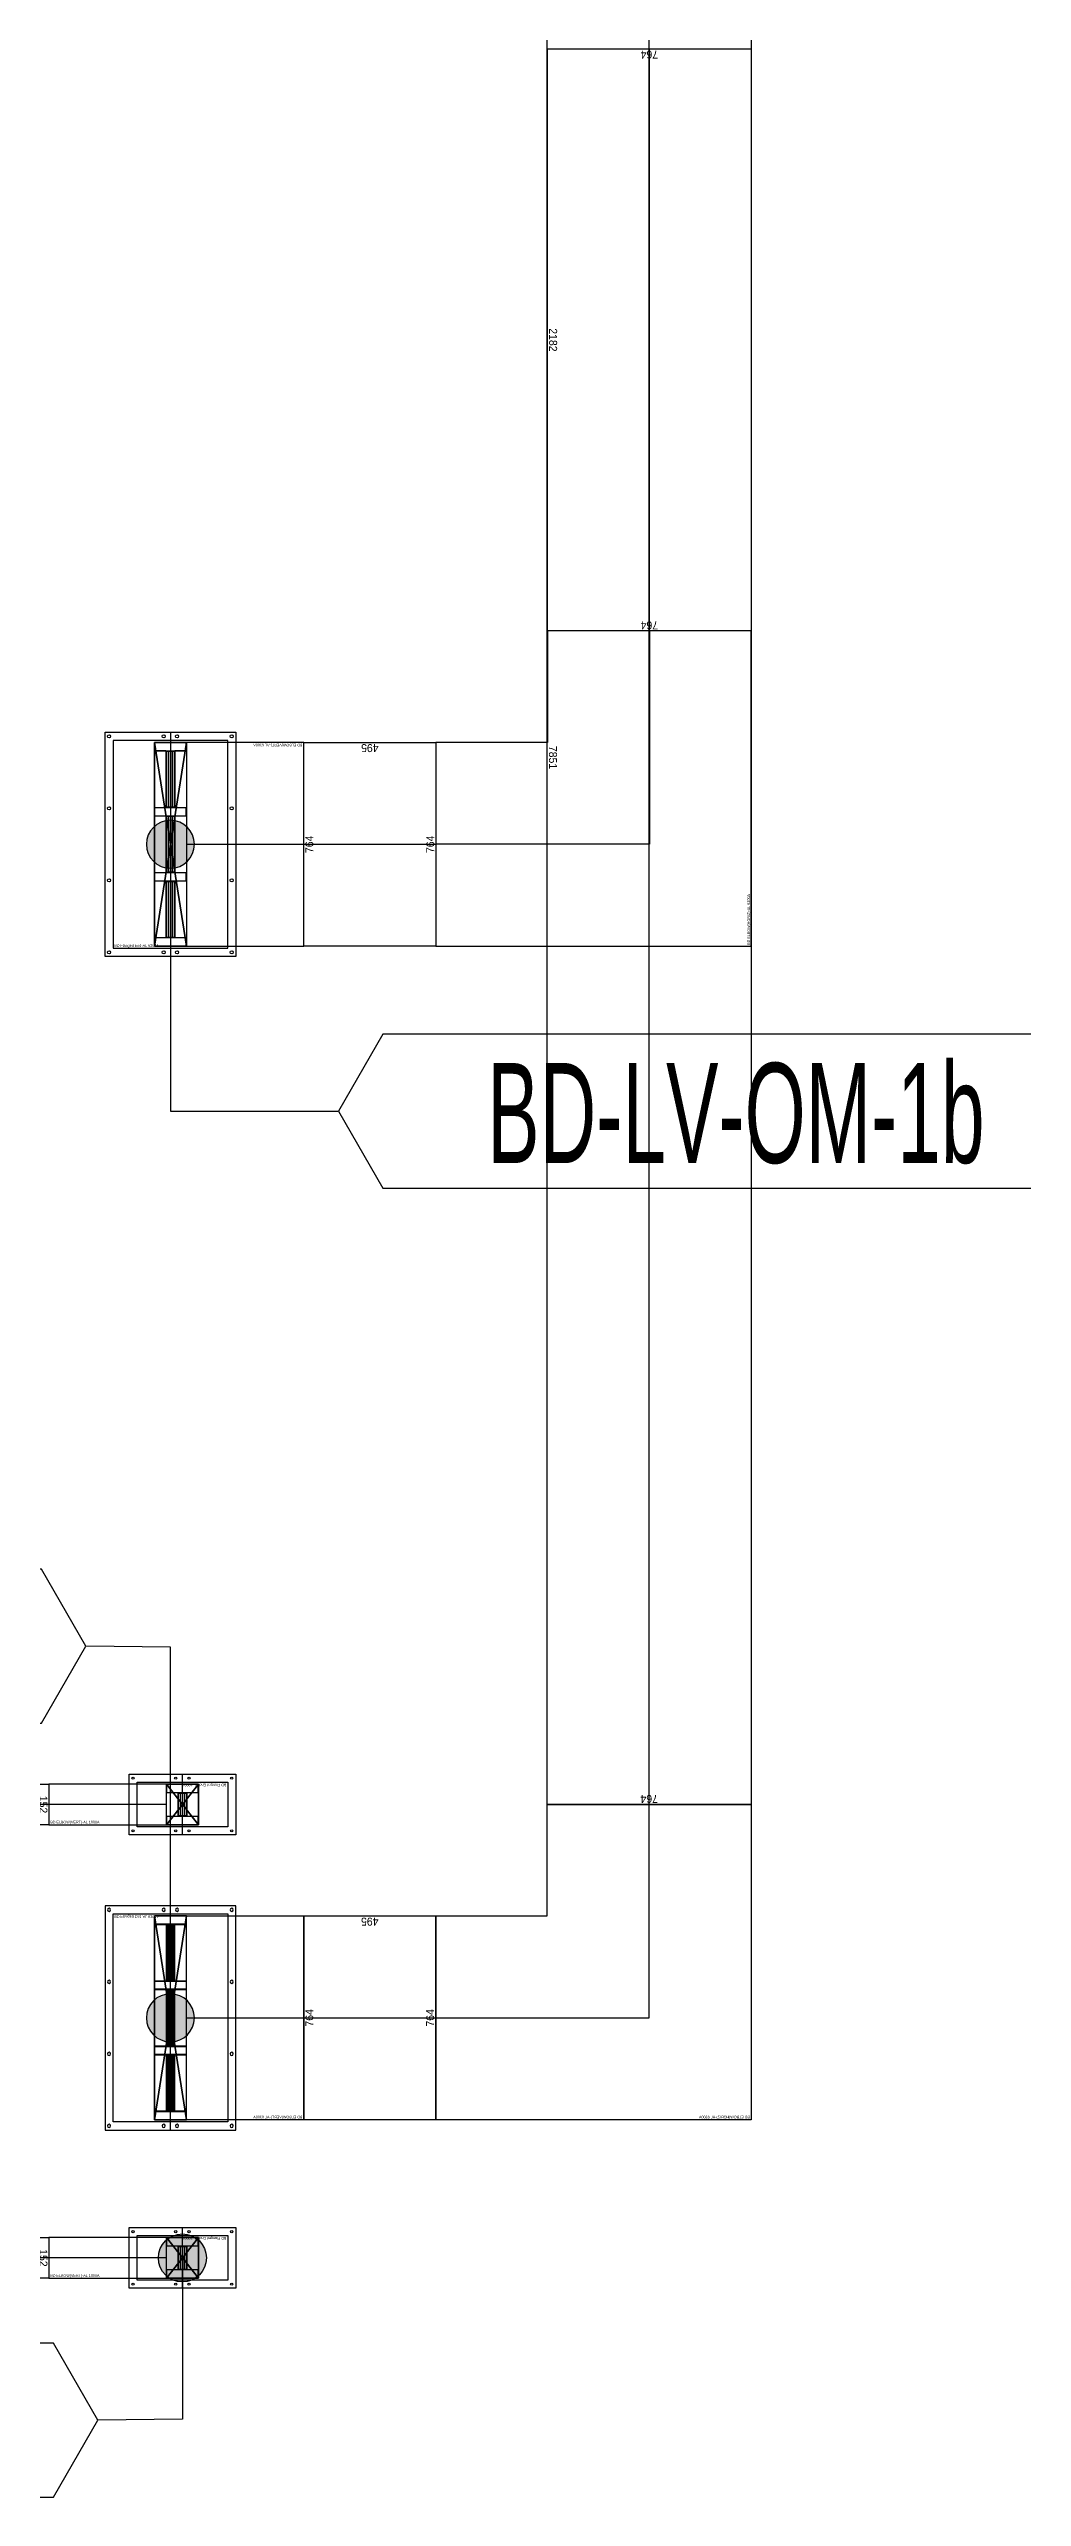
# Model space of a CAD drawing. Header units: millimetres. Extents: x 28486 to 374549, y -351975 to 868946.
# Drawn here: x 301650 to 305297, y -316347 to -307168 of the extents above; entities that cross this region are included whole.
import ezdxf
from ezdxf.enums import TextEntityAlignment as Align

# ---------------------------------------------------------------- set-up
doc = ezdxf.new("R2010")
doc.units = ezdxf.units.MM
doc.header["$LTSCALE"] = 150
doc.layers.get('Defpoints').update_dxf_attribs({"color": 150})
for name, color, linetype in [('-----27 Bus Duct_LV_380-220V', 200, 'Continuous'), ('-----27 Bus Duct_LV_380-220V_LOAD BANK', 7, 'Continuous'), ('-----27 Bus Duct_LV_380-220V_UT', 41, 'Continuous'), ('-----29 주기', 1, 'Continuous'), ('-----30 Text', 2, 'Continuous'), ('-----99 Cable Schedule', 2, 'Continuous')]:
    doc.layers.add(name, color=color, linetype=linetype)
doc.styles.add('ELEC', font='')
doc.styles.get("Standard").update_dxf_attribs({"font": ''})
doc.styles.get('ELEC').set_extended_font_data('Dotum')
doc.styles.get('Standard').set_extended_font_data('Dotum')
doc.dimstyles.new('전기통신참고용-치수', dxfattribs={"dimscale": 15, "dimtxt": 2, "dimasz": 0, "dimexe": 0, "dimexo": 0, "dimgap": 0.4, "dimtad": 4, "dimdec": 0, "dimzin": 0, "dimdsep": 46, "dimtxsty": 'Standard', "dimblk": 'NONE', "dimcen": 0, "dimse1": 1, "dimse2": 1, "dimsd1": 1, "dimsd2": 1, "dimclrd": 8, "dimclre": 8, "dimclrt": 8, "dimadec": 0, "dimazin": 0, "dimtfac": 1, "dimtdec": 0, "dimtix": 1, "dimtmove": 2, "dimatfit": 0, "dimldrblk": 'NONE', "dimfxl": 2, "dimtolj": 1, "dimtzin": 0, "dimarcsym": 0})

# ---------------------------------------------------------------- blocks, each defined once
blk = doc.blocks.new('*U5')
at = {"color": 1}
for p, q in [((60, 382), (-60, -382)), ((-60, 382), (60, -382))]:
    blk.add_line(p, q, dxfattribs=at)
at = {"color": 0}
blk.add_line((0, 420.5), (0, -420.5), dxfattribs=at)
for points in [[(245, -420.5), (-245, -420.5), (-245, 420.5), (245, 420.5)], [(-215, -389.5), (215, -389.5), (215, 389.5), (-215, 389.5)]]:
    blk.add_lwpolyline(points, close=True, dxfattribs=at)
at = {"color": 1}
blk.add_lwpolyline([(60, -382), (-60, -382), (-60, 382), (60, 382)], close=True, dxfattribs=at)
for points in [[(-60, 136, -0.4142136), (-58, 138), (-17.2, 138, 0.4142136), (-16.2, 139), (-16.2, 349, 0.4142136), (-17.2, 350), (-58, 350, -0.4142136), (-60, 352), (-60, 382, -0.4142136), (-59, 381), (-59, 352, 0.4142136), (-58, 351), (58, 351, 0.4142136), (59, 352), (59, 381, -0.4142136), (60, 382), (60, 352, -0.4142136), (58, 350), (17.2, 350, 0.4142136), (16.2, 349), (16.2, 139, 0.4142136), (17.2, 138), (58, 138, -0.4142136), (60, 136), (60, 124, -0.4142136), (59, 125), (59, 136, 0.4142136), (58, 137), (-58, 137, 0.4142136), (-59, 136), (-59, 125, -0.4142136), (-60, 124), (-60, 124), (-60, 124), (-60, 124)], [(-15.2, 139), (-15.2, 349, -0.4142136), (-14.2, 350), (14.2, 350, -0.4142136), (15.2, 349), (15.2, 139, -0.4142136), (14.2, 138), (-14.2, 138, -0.4142136)], [(-14.2, 140), (-14.2, 348, -0.4142136), (-13.2, 349), (-8.85, 349, -0.4142136), (-7.85, 348), (-7.85, 140, -0.4142136), (-8.85, 139), (-13.2, 139, -0.4142136)], [(-6.85, 140), (-6.85, 348, -0.4142136), (-5.85, 349), (-1.5, 349, -0.4142136), (-0.5, 348), (-0.5, 140, -0.4142136), (-1.5, 139), (-5.85, 139, -0.4142136)], [(0.5, 140), (0.5, 348, -0.4142136), (1.5, 349), (5.85, 349, -0.4142136), (6.85, 348), (6.85, 140, -0.4142136), (5.85, 139), (1.5, 139, -0.4142136)], [(7.85, 140), (7.85, 348, -0.4142136), (8.85, 349), (13.2, 349, -0.4142136), (14.2, 348), (14.2, 140, -0.4142136), (13.2, 139), (8.85, 139, -0.4142136)], [(-60, -108, -0.4142136), (-58, -106), (-17.2, -106, 0.4142136), (-16.2, -105), (-16.2, 105, 0.4142136), (-17.2, 106), (-58, 106, -0.4142136), (-60, 108), (-60, 122, -0.4142136), (-59, 121), (-59, 108, 0.4142136), (-58, 107), (58, 107, 0.4142136), (59, 108), (59, 121, -0.4142136), (60, 122), (60, 108, -0.4142136), (58, 106), (17.2, 106, 0.4142136), (16.2, 105), (16.2, -105, 0.4142136), (17.2, -106), (58, -106, -0.4142136), (60, -108), (60, -121, -0.4142136), (59, -120), (59, -108, 0.4142136), (58, -107), (-58, -107, 0.4142136), (-59, -108), (-59, -120, -0.4142136), (-60, -121), (-60, -121), (-60, -121), (-60, -121)], [(-15.2, -105), (-15.2, 105, -0.4142136), (-14.2, 106), (14.2, 106, -0.4142136), (15.2, 105), (15.2, -105, -0.4142136), (14.2, -106), (-14.2, -106, -0.4142136)], [(-14.2, -104), (-14.2, 104, -0.4142136), (-13.2, 105), (-8.85, 105, -0.4142136), (-7.85, 104), (-7.85, -104, -0.4142136), (-8.85, -105), (-13.2, -105, -0.4142136)], [(-6.85, -104), (-6.85, 104, -0.4142136), (-5.85, 105), (-1.5, 105, -0.4142136), (-0.5, 104), (-0.5, -104, -0.4142136), (-1.5, -105), (-5.85, -105, -0.4142136)], [(0.5, -104), (0.5, 104, -0.4142136), (1.5, 105), (5.85, 105, -0.4142136), (6.85, 104), (6.85, -104, -0.4142136), (5.85, -105), (1.5, -105, -0.4142136)], [(7.85, -104), (7.85, 104, -0.4142136), (8.85, 105), (13.2, 105, -0.4142136), (14.2, 104), (14.2, -104, -0.4142136), (13.2, -105), (8.85, -105, -0.4142136)], [(-60, -352, -0.4142136), (-58, -350), (-17.2, -350, 0.4142136), (-16.2, -349), (-16.2, -139, 0.4142136), (-17.2, -138), (-58, -138, -0.4142136), (-60, -136), (-60, -123, -0.4142136), (-59, -124), (-59, -136, 0.4142136), (-58, -137), (58, -137, 0.4142136), (59, -136), (59, -124, -0.4142136), (60, -123), (60, -136, -0.4142136), (58, -138), (17.2, -138, 0.4142136), (16.2, -139), (16.2, -349, 0.4142136), (17.2, -350), (58, -350, -0.4142136), (60, -352), (60, -382, -0.4142136), (59, -381), (59, -352, 0.4142136), (58, -351), (-58, -351, 0.4142136), (-59, -352), (-59, -381, -0.4142136), (-60, -382), (-60, -382), (-60, -382), (-60, -382)], [(-15.2, -349), (-15.2, -139, -0.4142136), (-14.2, -138), (14.2, -138, -0.4142136), (15.2, -139), (15.2, -349, -0.4142136), (14.2, -350), (-14.2, -350, -0.4142136)], [(-14.2, -348), (-14.2, -140, -0.4142136), (-13.2, -139), (-8.85, -139, -0.4142136), (-7.85, -140), (-7.85, -348, -0.4142136), (-8.85, -349), (-13.2, -349, -0.4142136)], [(-6.85, -348), (-6.85, -140, -0.4142136), (-5.85, -139), (-1.5, -139, -0.4142136), (-0.5, -140), (-0.5, -348, -0.4142136), (-1.5, -349), (-5.85, -349, -0.4142136)], [(0.5, -348), (0.5, -140, -0.4142136), (1.5, -139), (5.85, -139, -0.4142136), (6.85, -140), (6.85, -348, -0.4142136), (5.85, -349), (1.5, -349, -0.4142136)], [(7.85, -348), (7.85, -140, -0.4142136), (8.85, -139), (13.2, -139, -0.4142136), (14.2, -140), (14.2, -348, -0.4142136), (13.2, -349), (8.85, -349, -0.4142136)]]:
    blk.add_lwpolyline(points, format="xyb", close=True, dxfattribs=at)
at = {"color": 0}
for centre in [(-230, 405), (-25, 405), (25, 405), (230, 405), (-230, 135), (230, 135), (-230, -135), (230, -135), (-230, -405), (-25, -405), (25, -405), (230, -405)]:
    blk.add_circle(centre, 6, dxfattribs=at)
at = {"color": 0, "style": 'ELEC'}
blk.add_text('BD Flanged End-AL 6300A', height=10, dxfattribs=at).set_placement((-210, -379.5), align=Align.MIDDLE_LEFT)
blk = doc.blocks.new('*U7')
at = {"color": 1}
for p, q in [((340, 382), (220, -382)), ((220, 382), (340, -382))]:
    blk.add_line(p, q, dxfattribs=at)
at = {"color": 0}
blk.add_lwpolyline([(-220, -382), (220, -382), (220, 382), (-220, 382)], close=True, dxfattribs=at)
blk.add_lwpolyline([(220, -382), (340, -382), (340, 382), (220, 382)], dxfattribs=at)
at = {"color": 1}
for points in [[(220, 136, -0.4142136), (222, 138), (262.8, 138, 0.4142136), (263.8, 139), (263.8, 349, 0.4142136), (262.8, 350), (222, 350, -0.4142136), (220, 352), (220, 382, -0.4142136), (221, 381), (221, 352, 0.4142136), (222, 351), (338, 351, 0.4142136), (339, 352), (339, 381, -0.4142136), (340, 382), (340, 352, -0.4142136), (338, 350), (297.2, 350, 0.4142136), (296.2, 349), (296.2, 139, 0.4142136), (297.2, 138), (338, 138, -0.4142136), (340, 136), (340, 124, -0.4142136), (339, 125), (339, 136, 0.4142136), (338, 137), (222, 137, 0.4142136), (221, 136), (221, 125, -0.4142136), (220, 124), (220, 124), (220, 124), (220, 124)], [(264.8, 139), (264.8, 349, -0.4142136), (265.8, 350), (294.2, 350, -0.4142136), (295.2, 349), (295.2, 139, -0.4142136), (294.2, 138), (265.8, 138, -0.4142136)], [(265.8, 140), (265.8, 348, -0.4142136), (266.8, 349), (271.15, 349, -0.4142136), (272.15, 348), (272.15, 140, -0.4142136), (271.15, 139), (266.8, 139, -0.4142136)], [(273.15, 140), (273.15, 348, -0.4142136), (274.15, 349), (278.5, 349, -0.4142136), (279.5, 348), (279.5, 140, -0.4142136), (278.5, 139), (274.15, 139, -0.4142136)], [(280.5, 140), (280.5, 348, -0.4142136), (281.5, 349), (285.85, 349, -0.4142136), (286.85, 348), (286.85, 140, -0.4142136), (285.85, 139), (281.5, 139, -0.4142136)], [(287.85, 140), (287.85, 348, -0.4142136), (288.85, 349), (293.2, 349, -0.4142136), (294.2, 348), (294.2, 140, -0.4142136), (293.2, 139), (288.85, 139, -0.4142136)], [(220, -108, -0.4142136), (222, -106), (262.8, -106, 0.4142136), (263.8, -105), (263.8, 105, 0.4142136), (262.8, 106), (222, 106, -0.4142136), (220, 108), (220, 122, -0.4142136), (221, 121), (221, 108, 0.4142136), (222, 107), (338, 107, 0.4142136), (339, 108), (339, 121, -0.4142136), (340, 122), (340, 108, -0.4142136), (338, 106), (297.2, 106, 0.4142136), (296.2, 105), (296.2, -105, 0.4142136), (297.2, -106), (338, -106, -0.4142136), (340, -108), (340, -121, -0.4142136), (339, -120), (339, -108, 0.4142136), (338, -107), (222, -107, 0.4142136), (221, -108), (221, -120, -0.4142136), (220, -121), (220, -121), (220, -121), (220, -121)], [(264.8, -105), (264.8, 105, -0.4142136), (265.8, 106), (294.2, 106, -0.4142136), (295.2, 105), (295.2, -105, -0.4142136), (294.2, -106), (265.8, -106, -0.4142136)], [(265.8, -104), (265.8, 104, -0.4142136), (266.8, 105), (271.15, 105, -0.4142136), (272.15, 104), (272.15, -104, -0.4142136), (271.15, -105), (266.8, -105, -0.4142136)], [(273.15, -104), (273.15, 104, -0.4142136), (274.15, 105), (278.5, 105, -0.4142136), (279.5, 104), (279.5, -104, -0.4142136), (278.5, -105), (274.15, -105, -0.4142136)], [(280.5, -104), (280.5, 104, -0.4142136), (281.5, 105), (285.85, 105, -0.4142136), (286.85, 104), (286.85, -104, -0.4142136), (285.85, -105), (281.5, -105, -0.4142136)], [(287.85, -104), (287.85, 104, -0.4142136), (288.85, 105), (293.2, 105, -0.4142136), (294.2, 104), (294.2, -104, -0.4142136), (293.2, -105), (288.85, -105, -0.4142136)], [(220, -352, -0.4142136), (222, -350), (262.8, -350, 0.4142136), (263.8, -349), (263.8, -139, 0.4142136), (262.8, -138), (222, -138, -0.4142136), (220, -136), (220, -123, -0.4142136), (221, -124), (221, -136, 0.4142136), (222, -137), (338, -137, 0.4142136), (339, -136), (339, -124, -0.4142136), (340, -123), (340, -136, -0.4142136), (338, -138), (297.2, -138, 0.4142136), (296.2, -139), (296.2, -349, 0.4142136), (297.2, -350), (338, -350, -0.4142136), (340, -352), (340, -382, -0.4142136), (339, -381), (339, -352, 0.4142136), (338, -351), (222, -351, 0.4142136), (221, -352), (221, -381, -0.4142136), (220, -382), (220, -382), (220, -382), (220, -382)], [(264.8, -349), (264.8, -139, -0.4142136), (265.8, -138), (294.2, -138, -0.4142136), (295.2, -139), (295.2, -349, -0.4142136), (294.2, -350), (265.8, -350, -0.4142136)], [(265.8, -348), (265.8, -140, -0.4142136), (266.8, -139), (271.15, -139, -0.4142136), (272.15, -140), (272.15, -348, -0.4142136), (271.15, -349), (266.8, -349, -0.4142136)], [(273.15, -348), (273.15, -140, -0.4142136), (274.15, -139), (278.5, -139, -0.4142136), (279.5, -140), (279.5, -348, -0.4142136), (278.5, -349), (274.15, -349, -0.4142136)], [(280.5, -348), (280.5, -140, -0.4142136), (281.5, -139), (285.85, -139, -0.4142136), (286.85, -140), (286.85, -348, -0.4142136), (285.85, -349), (281.5, -349, -0.4142136)], [(287.85, -348), (287.85, -140, -0.4142136), (288.85, -139), (293.2, -139, -0.4142136), (294.2, -140), (294.2, -348, -0.4142136), (293.2, -349), (288.85, -349, -0.4142136)]]:
    blk.add_lwpolyline(points, format="xyb", close=True, dxfattribs=at)
blk.add_lwpolyline([(220, 0), (-220, 0)], dxfattribs=at)
at = {"color": 0, "style": 'ELEC'}
blk.add_text('BD ELBOW(VERT)-AL 6300A', height=10, dxfattribs=at).set_placement((-215, -372), align=Align.MIDDLE_LEFT)
blk = doc.blocks.new('*D736')
at = {"layer": 'Defpoints', "color": 0, "transparency": 16777216}
for p in [(0, 3000), (764, 3000), (764, 3000)]:
    blk.add_point(p, dxfattribs=at)
at = {"color": 0, "transparency": 16777216, "insert": (382, 2979), "char_height": 30, "attachment_point": 5}
blk.add_mtext('\\A1;{\\C0;764}', dxfattribs=at)
blk = doc.blocks.new('_None')
blk = doc.blocks.new('*D737')
at = {"layer": 'Defpoints', "color": 0, "transparency": 16777216}
for p in [(764, 3000), (764, 3000), (764, 818)]:
    blk.add_point(p, dxfattribs=at)
at = {"color": 0, "transparency": 16777216, "insert": (743, 1909), "char_height": 30, "attachment_point": 5, "rotation": 90}
blk.add_mtext('\\A1;{\\C0;2182}', dxfattribs=at)
blk = doc.blocks.new('*D738')
at = {"layer": 'Defpoints', "color": 0, "transparency": 16777216}
for p in [(0, 818), (764, 818), (764, 818)]:
    blk.add_point(p, dxfattribs=at)
at = {"color": 0, "transparency": 16777216, "insert": (382, 839), "char_height": 30, "attachment_point": 5}
blk.add_mtext('\\A1;{\\C0;764}', dxfattribs=at)
blk = doc.blocks.new('*U15')
at = {"color": 0}
blk.add_lwpolyline([(-382, -382), (800, -382), (800, 382), (382, 382), (382, 800), (-382, 800)], close=True, dxfattribs=at)
at = {"color": 1}
blk.add_lwpolyline([(800, 0), (0, 0), (0, 800)], dxfattribs=at)
at = {"color": 0, "style": 'ELEC'}
blk.add_text('BD ELBOW(HORIZ)-AL 6300A', height=10, dxfattribs=at).set_placement((-377, -372), align=Align.MIDDLE_LEFT)
blk = doc.blocks.new('*D728')
at = {"layer": 'Defpoints', "color": 0, "transparency": 16777216}
for p in [(0, 3000), (764, 3000), (764, 3000)]:
    blk.add_point(p, dxfattribs=at)
at = {"color": 0, "transparency": 16777216, "insert": (382, 2979), "char_height": 30, "attachment_point": 5}
blk.add_mtext('\\A1;{\\C0;764}', dxfattribs=at)
blk = doc.blocks.new('*D729')
at = {"layer": 'Defpoints', "color": 0, "transparency": 16777216}
for p in [(764, 3000), (764, 3000), (764, 2504.6)]:
    blk.add_point(p, dxfattribs=at)
at = {"color": 0, "transparency": 16777216, "insert": (743, 2752.3), "char_height": 30, "attachment_point": 5, "rotation": 90}
blk.add_mtext('\\A1;{\\C0;495}', dxfattribs=at)
blk = doc.blocks.new('*D730')
at = {"layer": 'Defpoints', "color": 0, "transparency": 16777216}
for p in [(0, 2504.6), (764, 2504.6), (764, 2504.6)]:
    blk.add_point(p, dxfattribs=at)
at = {"color": 0, "transparency": 16777216, "insert": (382, 2525.6), "char_height": 30, "attachment_point": 5}
blk.add_mtext('\\A1;{\\C0;764}', dxfattribs=at)
blk = doc.blocks.new('A$C9a0ab699')
h = blk.add_hatch(color=0)
edge = h.paths.add_edge_path()
edge.add_arc((0, 0), 64, 720, 1080, ccw=False)
at = {"color": 0}
blk.add_circle((0, 0), 64, dxfattribs=at)
blk = doc.blocks.new('*D828')
at = {"layer": 'Defpoints', "color": 0, "transparency": 16777216}
for p in [(0, 12840.2), (764, 12840.2), (764, 12840.2)]:
    blk.add_point(p, dxfattribs=at)
at = {"color": 0, "transparency": 16777216, "insert": (382, 12819.2), "char_height": 30, "attachment_point": 5}
blk.add_mtext('\\A1;{\\C0;764}', dxfattribs=at)
blk = doc.blocks.new('*D829')
at = {"layer": 'Defpoints', "color": 0, "transparency": 16777216}
for p in [(764, 12840.2), (764, 12840.2), (764, 12345.3)]:
    blk.add_point(p, dxfattribs=at)
at = {"color": 0, "transparency": 16777216, "insert": (743, 12592.8), "char_height": 30, "attachment_point": 5, "rotation": 90}
blk.add_mtext('\\A1;{\\C0;495}', dxfattribs=at)
blk = doc.blocks.new('*D830')
at = {"layer": 'Defpoints', "color": 0, "transparency": 16777216}
for p in [(0, 12345.3), (764, 12345.3), (764, 12345.3)]:
    blk.add_point(p, dxfattribs=at)
at = {"color": 0, "transparency": 16777216, "insert": (382, 12366.3), "char_height": 30, "attachment_point": 5}
blk.add_mtext('\\A1;{\\C0;764}', dxfattribs=at)
blk = doc.blocks.new('*D836')
at = {"layer": 'Defpoints', "color": 0, "transparency": 16777216}
for p in [(0, 17640.2), (764, 17640.2), (764, 17640.2)]:
    blk.add_point(p, dxfattribs=at)
at = {"color": 0, "transparency": 16777216, "insert": (382, 17619.2), "char_height": 30, "attachment_point": 5}
blk.add_mtext('\\A1;{\\C0;764}', dxfattribs=at)
blk = doc.blocks.new('*D837')
at = {"layer": 'Defpoints', "color": 0, "transparency": 16777216}
for p in [(764, 17640.2), (764, 17640.2), (764, 9789.4)]:
    blk.add_point(p, dxfattribs=at)
at = {"color": 0, "transparency": 16777216, "insert": (743, 13714.8), "char_height": 30, "attachment_point": 5, "rotation": 90}
blk.add_mtext('\\A1;{\\C0;7851}', dxfattribs=at)
blk = doc.blocks.new('*D838')
at = {"layer": 'Defpoints', "color": 0, "transparency": 16777216}
for p in [(0, 9789.4), (764, 9789.4), (764, 9789.4)]:
    blk.add_point(p, dxfattribs=at)
at = {"color": 0, "transparency": 16777216, "insert": (382, 9810.4), "char_height": 30, "attachment_point": 5}
blk.add_mtext('\\A1;{\\C0;764}', dxfattribs=at)
blk = doc.blocks.new('*U66')
at = {"color": 0}
blk.add_line((0, 113.5), (0, -113.5), dxfattribs=at)
at = {"color": 1}
for p, q in [((60, 76), (-60, -76)), ((-60, 76), (60, -76))]:
    blk.add_line(p, q, dxfattribs=at)
at = {"color": 0}
for points in [[(200, -113.5), (-200, -113.5), (-200, 113.5), (200, 113.5)], [(170, -83.5), (-170, -83.5), (-170, 83.5), (170, 83.5)]]:
    blk.add_lwpolyline(points, close=True, dxfattribs=at)
at = {"color": 1}
blk.add_lwpolyline([(60, -76), (-60, -76), (-60, 76), (60, 76)], close=True, dxfattribs=at)
for points in [[(-60, -46, -0.4142136), (-58, -44), (-17.2, -44, 0.4142136), (-16.2, -43), (-16.2, 43, 0.4142136), (-17.2, 44), (-58, 44, -0.4142136), (-60, 46), (-60, 76, -0.4142136), (-59, 75), (-59, 46, 0.4142136), (-58, 45), (58, 45, 0.4142136), (59, 46), (59, 75, -0.4142136), (60, 76), (60, 46, -0.4142136), (58, 44), (17.2, 44, 0.4142136), (16.2, 43), (16.2, -43, 0.4142136), (17.2, -44), (58, -44, -0.4142136), (60, -46), (60, -76, -0.4142136), (59, -75), (59, -46, 0.4142136), (58, -45), (-58, -45, 0.4142136), (-59, -46), (-59, -75, -0.4142136), (-60, -76), (-60, -76), (-60, -76), (-60, -76)], [(-15.2, -43), (-15.2, 43, -0.4142136), (-14.2, 44), (14.2, 44, -0.4142136), (15.2, 43), (15.2, -43, -0.4142136), (14.2, -44), (-14.2, -44, -0.4142136)], [(-14.2, -42), (-14.2, 42, -0.4142136), (-13.2, 43), (-8.85, 43, -0.4142136), (-7.85, 42), (-7.85, -42, -0.4142136), (-8.85, -43), (-13.2, -43, -0.4142136)], [(-6.85, -42), (-6.85, 42, -0.4142136), (-5.85, 43), (-1.5, 43, -0.4142136), (-0.5, 42), (-0.5, -42, -0.4142136), (-1.5, -43), (-5.85, -43, -0.4142136)], [(0.5, -42), (0.5, 42, -0.4142136), (1.5, 43), (5.85, 43, -0.4142136), (6.85, 42), (6.85, -42, -0.4142136), (5.85, -43), (1.5, -43, -0.4142136)], [(7.85, -42), (7.85, 42, -0.4142136), (8.85, 43), (13.2, 43, -0.4142136), (14.2, 42), (14.2, -42, -0.4142136), (13.2, -43), (8.85, -43, -0.4142136)]]:
    blk.add_lwpolyline(points, format="xyb", close=True, dxfattribs=at)
at = {"color": 0}
for centre in [(-185, 98.5), (-25, 98.5), (25, 98.5), (185, 98.5), (-185, -98.5), (-25, -98.5), (25, -98.5), (185, -98.5)]:
    blk.add_circle(centre, 4, dxfattribs=at)
at = {"color": 0, "style": 'ELEC'}
blk.add_text('BD Flanged End-AL 1000A', height=10, dxfattribs=at).set_placement((-165, -73.5), align=Align.MIDDLE_LEFT)
blk = doc.blocks.new('*U67')
at = {"color": 1}
for p, q in [((340, 76), (220, -76)), ((220, 76), (340, -76))]:
    blk.add_line(p, q, dxfattribs=at)
at = {"color": 0}
blk.add_lwpolyline([(-220, -76), (220, -76), (220, 76), (-220, 76)], close=True, dxfattribs=at)
at = {"color": 1}
blk.add_lwpolyline([(220, 0), (-220, 0)], dxfattribs=at)
at = {"color": 0}
blk.add_lwpolyline([(220, -76), (340, -76), (340, 76), (220, 76)], dxfattribs=at)
at = {"color": 1}
for points in [[(220, -46, -0.4142136), (222, -44), (262.8, -44, 0.4142136), (263.8, -43), (263.8, 43, 0.4142136), (262.8, 44), (222, 44, -0.4142136), (220, 46), (220, 76, -0.4142136), (221, 75), (221, 46, 0.4142136), (222, 45), (338, 45, 0.4142136), (339, 46), (339, 75, -0.4142136), (340, 76), (340, 46, -0.4142136), (338, 44), (297.2, 44, 0.4142136), (296.2, 43), (296.2, -43, 0.4142136), (297.2, -44), (338, -44, -0.4142136), (340, -46), (340, -76, -0.4142136), (339, -75), (339, -46, 0.4142136), (338, -45), (222, -45, 0.4142136), (221, -46), (221, -75, -0.4142136), (220, -76), (220, -76), (220, -76), (220, -76)], [(264.8, -43), (264.8, 43, -0.4142136), (265.8, 44), (294.2, 44, -0.4142136), (295.2, 43), (295.2, -43, -0.4142136), (294.2, -44), (265.8, -44, -0.4142136)], [(265.8, -42), (265.8, 42, -0.4142136), (266.8, 43), (271.15, 43, -0.4142136), (272.15, 42), (272.15, -42, -0.4142136), (271.15, -43), (266.8, -43, -0.4142136)], [(273.15, -42), (273.15, 42, -0.4142136), (274.15, 43), (278.5, 43, -0.4142136), (279.5, 42), (279.5, -42, -0.4142136), (278.5, -43), (274.15, -43, -0.4142136)], [(280.5, -42), (280.5, 42, -0.4142136), (281.5, 43), (285.85, 43, -0.4142136), (286.85, 42), (286.85, -42, -0.4142136), (285.85, -43), (281.5, -43, -0.4142136)], [(287.85, -42), (287.85, 42, -0.4142136), (288.85, 43), (293.2, 43, -0.4142136), (294.2, 42), (294.2, -42, -0.4142136), (293.2, -43), (288.85, -43, -0.4142136)]]:
    blk.add_lwpolyline(points, format="xyb", close=True, dxfattribs=at)
at = {"color": 0, "style": 'ELEC'}
blk.add_text('BD ELBOW(VERT)-AL 1000A', height=10, dxfattribs=at).set_placement((-215, -66), align=Align.MIDDLE_LEFT)
blk = doc.blocks.new('*D1072')
at = {"layer": 'Defpoints', "color": 0, "transparency": 16777216}
for p in [(0, -665.8), (152, -665.8), (152, -665.8)]:
    blk.add_point(p, dxfattribs=at)
at = {"color": 0, "transparency": 16777216, "insert": (76, -686.9), "char_height": 30, "attachment_point": 5}
blk.add_mtext('\\A1;{\\C0;152}', dxfattribs=at)
blk = doc.blocks.new('*D1073')
at = {"layer": 'Defpoints', "color": 0, "transparency": 16777216}
for p in [(152, -665.8), (152, -665.8), (152, -1522.3)]:
    blk.add_point(p, dxfattribs=at)
at = {"color": 0, "transparency": 16777216, "insert": (131, -1094.1), "char_height": 30, "attachment_point": 5, "rotation": 90}
blk.add_mtext('\\A1;{\\C0;856}', dxfattribs=at)
blk = doc.blocks.new('*D1074')
at = {"layer": 'Defpoints', "color": 0, "transparency": 16777216}
for p in [(0, -1522.3), (152, -1522.3), (152, -1522.3)]:
    blk.add_point(p, dxfattribs=at)
at = {"color": 0, "transparency": 16777216, "insert": (76, -1501.3), "char_height": 30, "attachment_point": 5}
blk.add_mtext('\\A1;{\\C0;152}', dxfattribs=at)
blk = doc.blocks.new('*U735')
at = {"color": 1}
blk.add_line((382, 3000), (382, 818), dxfattribs=at)
at = {"color": 0}
blk.add_lwpolyline([(764, 818), (0, 818), (0, 3000), (764, 3000)], close=True, dxfattribs=at)
for base, p1, p2, override, picture, middle in [((764, 3000), (0, 3000), (764, 3000), {"dimtxsty": 'Standard', "dimclrd": 0, "dimclre": 0, "dimclrt": 0}, '*D736', (382, 2979)), ((764, 818), (0, 818), (764, 818), {"dimtad": 1, "dimtxsty": 'Standard', "dimclrd": 0, "dimclre": 0, "dimclrt": 0}, '*D738', (382, 839))]:
    dim = blk.add_linear_dim(base=base, p1=p1, p2=p2, text='{\\C0;<>}', dimstyle='전기통신참고용-치수', override=override, dxfattribs=at)
    dim.commit()
    dim.dimension.update_dxf_attribs({"geometry": picture, "text_midpoint": middle})
dim = blk.add_linear_dim(base=(764, 3000), p1=(764, 818), p2=(764, 3000), angle=90, text='{\\C0;<>}', dimstyle='전기통신참고용-치수', override={"dimtad": 1, "dimtxsty": 'Standard', "dimclrd": 0, "dimclre": 0, "dimclrt": 0}, dxfattribs=at)
dim.commit()
dim.dimension.update_dxf_attribs({"geometry": '*D737', "text_midpoint": (743, 1909)})
blk = doc.blocks.new('*U727')
at = {"color": 1}
blk.add_line((382, 3000), (382, 2504.6), dxfattribs=at)
at = {"color": 0}
blk.add_lwpolyline([(764, 2504.6), (0, 2504.6), (0, 3000), (764, 3000)], close=True, dxfattribs=at)
for base, p1, p2, override, picture, middle in [((764, 3000), (0, 3000), (764, 3000), {"dimtxsty": 'Standard', "dimclrd": 0, "dimclre": 0, "dimclrt": 0}, '*D728', (382, 2979)), ((764, 2504.6), (0, 2504.6), (764, 2504.6), {"dimtad": 1, "dimtxsty": 'Standard', "dimclrd": 0, "dimclre": 0, "dimclrt": 0}, '*D730', (382, 2525.6))]:
    dim = blk.add_linear_dim(base=base, p1=p1, p2=p2, text='{\\C0;<>}', dimstyle='전기통신참고용-치수', override=override, dxfattribs=at)
    dim.commit()
    dim.dimension.update_dxf_attribs({"geometry": picture, "text_midpoint": middle})
dim = blk.add_linear_dim(base=(764, 3000), p1=(764, 2504.6), p2=(764, 3000), angle=90, text='{\\C0;<>}', dimstyle='전기통신참고용-치수', override={"dimtad": 1, "dimtxsty": 'Standard', "dimclrd": 0, "dimclre": 0, "dimclrt": 0}, dxfattribs=at)
dim.commit()
dim.dimension.update_dxf_attribs({"geometry": '*D729', "text_midpoint": (743, 2752.3)})
blk = doc.blocks.new('*U827')
at = {"color": 1}
blk.add_line((382, 12840.2), (382, 12345.3), dxfattribs=at)
at = {"color": 0}
blk.add_lwpolyline([(764, 12345.3), (0, 12345.3), (0, 12840.2), (764, 12840.2)], close=True, dxfattribs=at)
for base, p1, p2, override, picture, middle in [((764, 12840.2), (0, 12840.2), (764, 12840.2), {"dimtxsty": 'Standard', "dimclrd": 0, "dimclre": 0, "dimclrt": 0}, '*D828', (382, 12819.2)), ((764, 12345.3), (0, 12345.3), (764, 12345.3), {"dimtad": 1, "dimtxsty": 'Standard', "dimclrd": 0, "dimclre": 0, "dimclrt": 0}, '*D830', (382, 12366.3))]:
    dim = blk.add_linear_dim(base=base, p1=p1, p2=p2, text='{\\C0;<>}', dimstyle='전기통신참고용-치수', override=override, dxfattribs=at)
    dim.commit()
    dim.dimension.update_dxf_attribs({"geometry": picture, "text_midpoint": middle})
dim = blk.add_linear_dim(base=(764, 12840.2), p1=(764, 12345.3), p2=(764, 12840.2), angle=90, text='{\\C0;<>}', dimstyle='전기통신참고용-치수', override={"dimtad": 1, "dimtxsty": 'Standard', "dimclrd": 0, "dimclre": 0, "dimclrt": 0}, dxfattribs=at)
dim.commit()
dim.dimension.update_dxf_attribs({"geometry": '*D829', "text_midpoint": (743, 12592.8)})
blk = doc.blocks.new('*U835')
at = {"color": 1}
blk.add_line((382, 17640.2), (382, 9789.4), dxfattribs=at)
at = {"color": 0}
blk.add_lwpolyline([(764, 9789.4), (0, 9789.4), (0, 17640.2), (764, 17640.2)], close=True, dxfattribs=at)
for base, p1, p2, override, picture, middle in [((764, 17640.2), (0, 17640.2), (764, 17640.2), {"dimtxsty": 'Standard', "dimclrd": 0, "dimclre": 0, "dimclrt": 0}, '*D836', (382, 17619.2)), ((764, 9789.4), (0, 9789.4), (764, 9789.4), {"dimtad": 1, "dimtxsty": 'Standard', "dimclrd": 0, "dimclre": 0, "dimclrt": 0}, '*D838', (382, 9810.4))]:
    dim = blk.add_linear_dim(base=base, p1=p1, p2=p2, text='{\\C0;<>}', dimstyle='전기통신참고용-치수', override=override, dxfattribs=at)
    dim.commit()
    dim.dimension.update_dxf_attribs({"geometry": picture, "text_midpoint": middle})
dim = blk.add_linear_dim(base=(764, 17640.2), p1=(764, 9789.4), p2=(764, 17640.2), angle=90, text='{\\C0;<>}', dimstyle='전기통신참고용-치수', override={"dimtad": 1, "dimtxsty": 'Standard', "dimclrd": 0, "dimclre": 0, "dimclrt": 0}, dxfattribs=at)
dim.commit()
dim.dimension.update_dxf_attribs({"geometry": '*D837', "text_midpoint": (743, 13714.8)})
blk = doc.blocks.new('*U1071')
at = {"color": 1}
blk.add_line((76, -665.8), (76, -1522.3), dxfattribs=at)
at = {"color": 0}
blk.add_lwpolyline([(152, -1522.3), (0, -1522.3), (0, -665.8), (152, -665.8)], close=True, dxfattribs=at)
for base, p1, p2, override, picture, middle in [((152, -665.8), (0, -665.8), (152, -665.8), {"dimtxsty": 'Standard', "dimclrd": 0, "dimclre": 0, "dimclrt": 0}, '*D1072', (76, -686.9)), ((152, -1522.3), (0, -1522.3), (152, -1522.3), {"dimtad": 1, "dimtxsty": 'Standard', "dimclrd": 0, "dimclre": 0, "dimclrt": 0}, '*D1074', (76, -1501.3))]:
    dim = blk.add_linear_dim(base=base, p1=p1, p2=p2, text='{\\C0;<>}', dimstyle='전기통신참고용-치수', override=override, dxfattribs=at)
    dim.commit()
    dim.dimension.update_dxf_attribs({"geometry": picture, "text_midpoint": middle})
dim = blk.add_linear_dim(base=(152, -665.8328), p1=(152, -1522.2995), p2=(152, -665.8328), angle=90, text='{\\C0;<>}', dimstyle='전기통신참고용-치수', override={"dimtad": 1, "dimtxsty": 'Standard', "dimclrd": 0, "dimclre": 0, "dimclrt": 0}, dxfattribs=at)
dim.commit()
dim.dimension.update_dxf_attribs({"geometry": '*D1073', "text_midpoint": (130.9796, -1094.0662)})

msp = doc.modelspace()

# ---------------------------------------------------------------- linework, layer by layer
at = {"layer": '-----29 주기', "elevation": 0}
for points in [[(302901.8, -310861.3), (302735.1, -311150), (302901.8, -311438.8), (305547.6, -311438.8), (305714.3, -311150), (305547.6, -310861.3)], [(298976.1, -312868), (298809.4, -313156.7), (298976.1, -313445.5), (301621.9, -313445.5), (301788.6, -313156.7), (301621.9, -312868)], [(299021.1, -315769.1), (298854.4, -316057.8), (299021.1, -316346.6), (301666.9, -316346.6), (301833.6, -316057.8), (301666.9, -315769.1)]]:
    msp.add_lwpolyline(points, close=True, dxfattribs=at)
at = {"layer": '-----99 Cable Schedule', "color": 1, "elevation": 0}
for points in [[(302105, -310150), (302105, -311150), (302735.1, -311150)], [(302105, -314552.6), (302105, -313160.6), (301788.6, -313156.7)], [(302150, -315447.4), (302150, -316054), (301833.6, -316057.8)]]:
    msp.add_lwpolyline(points, dxfattribs=at)

# ---------------------------------------------------------------- block references
at = {"layer": '-----27 Bus Duct_LV_380-220V'}
for name, p, rotation in [('*U1071', (302315.8, -313674, 0), 270), ('*U66', (302150, -313750, 0), 180), ('*U1071', (302315.8, -315374, 0), 270), ('*U66', (302150, -315450, 0), 180)]:
    msp.add_blockref(name, p, dxfattribs=dict(at, rotation=rotation))
for p in [(301870, -313750, 0), (301870, -315450, 0)]:
    msp.add_blockref('*U67', p, dxfattribs=at)
at = {"layer": '-----27 Bus Duct_LV_380-220V_LOAD BANK'}
for name, p, rotation in [('*U835', (304281.9, -296109.8, 0), 180), ('*U827', (315445.2, -314932, 0), 89.99999999999997)]:
    msp.add_blockref(name, p, dxfattribs=dict(at, rotation=rotation))
at = {"layer": '-----27 Bus Duct_LV_380-220V_LOAD BANK', "xscale": -1}
for name, p in [('*U15', (303899.9, -314550, 0)), ('*U7', (302385, -314550, 0))]:
    msp.add_blockref(name, p, dxfattribs=at)
at = {"layer": '-----27 Bus Duct_LV_380-220V_LOAD BANK', "xscale": -1, "rotation": 180}
msp.add_blockref('*U5', (302105, -314550, 0), dxfattribs=at)
at = {"layer": '-----27 Bus Duct_LV_380-220V_UT'}
for name, p, rotation in [('*U735', (304282.4, -306350, 0), 180), ('*U15', (303900.4, -310150, 0), 89.99999999999999), ('*U7', (302385, -310150, 0), 180), ('*U727', (305605, -310532, 0), 89.99999999999999)]:
    msp.add_blockref(name, p, dxfattribs=dict(at, rotation=rotation))
msp.add_blockref('*U5', (302105, -310150, 0), dxfattribs=at)
at = {"layer": '-----99 Cable Schedule', "color": 1, "yscale": 1.40625, "zscale": 1.40625}
for p, xscale, rotation in [((302105, -310150, 0), -1.40625, 90), ((302105, -314550, 0), -1.40625, 270), ((302150, -315450, 0), 1.40625, 270)]:
    msp.add_blockref('A$C9a0ab699', p, dxfattribs=dict(at, xscale=xscale, rotation=rotation))

# ---------------------------------------------------------------- texts
at = {"layer": '-----30 Text', "linetype": 'Continuous', "style": 'ELEC', "width": 0.6}
msp.add_text('BD-LV-OM-1b', height=375, dxfattribs=at).set_placement((304224.7, -311150, 0), align=Align.MIDDLE)

doc.saveas('drawing.dxf')
